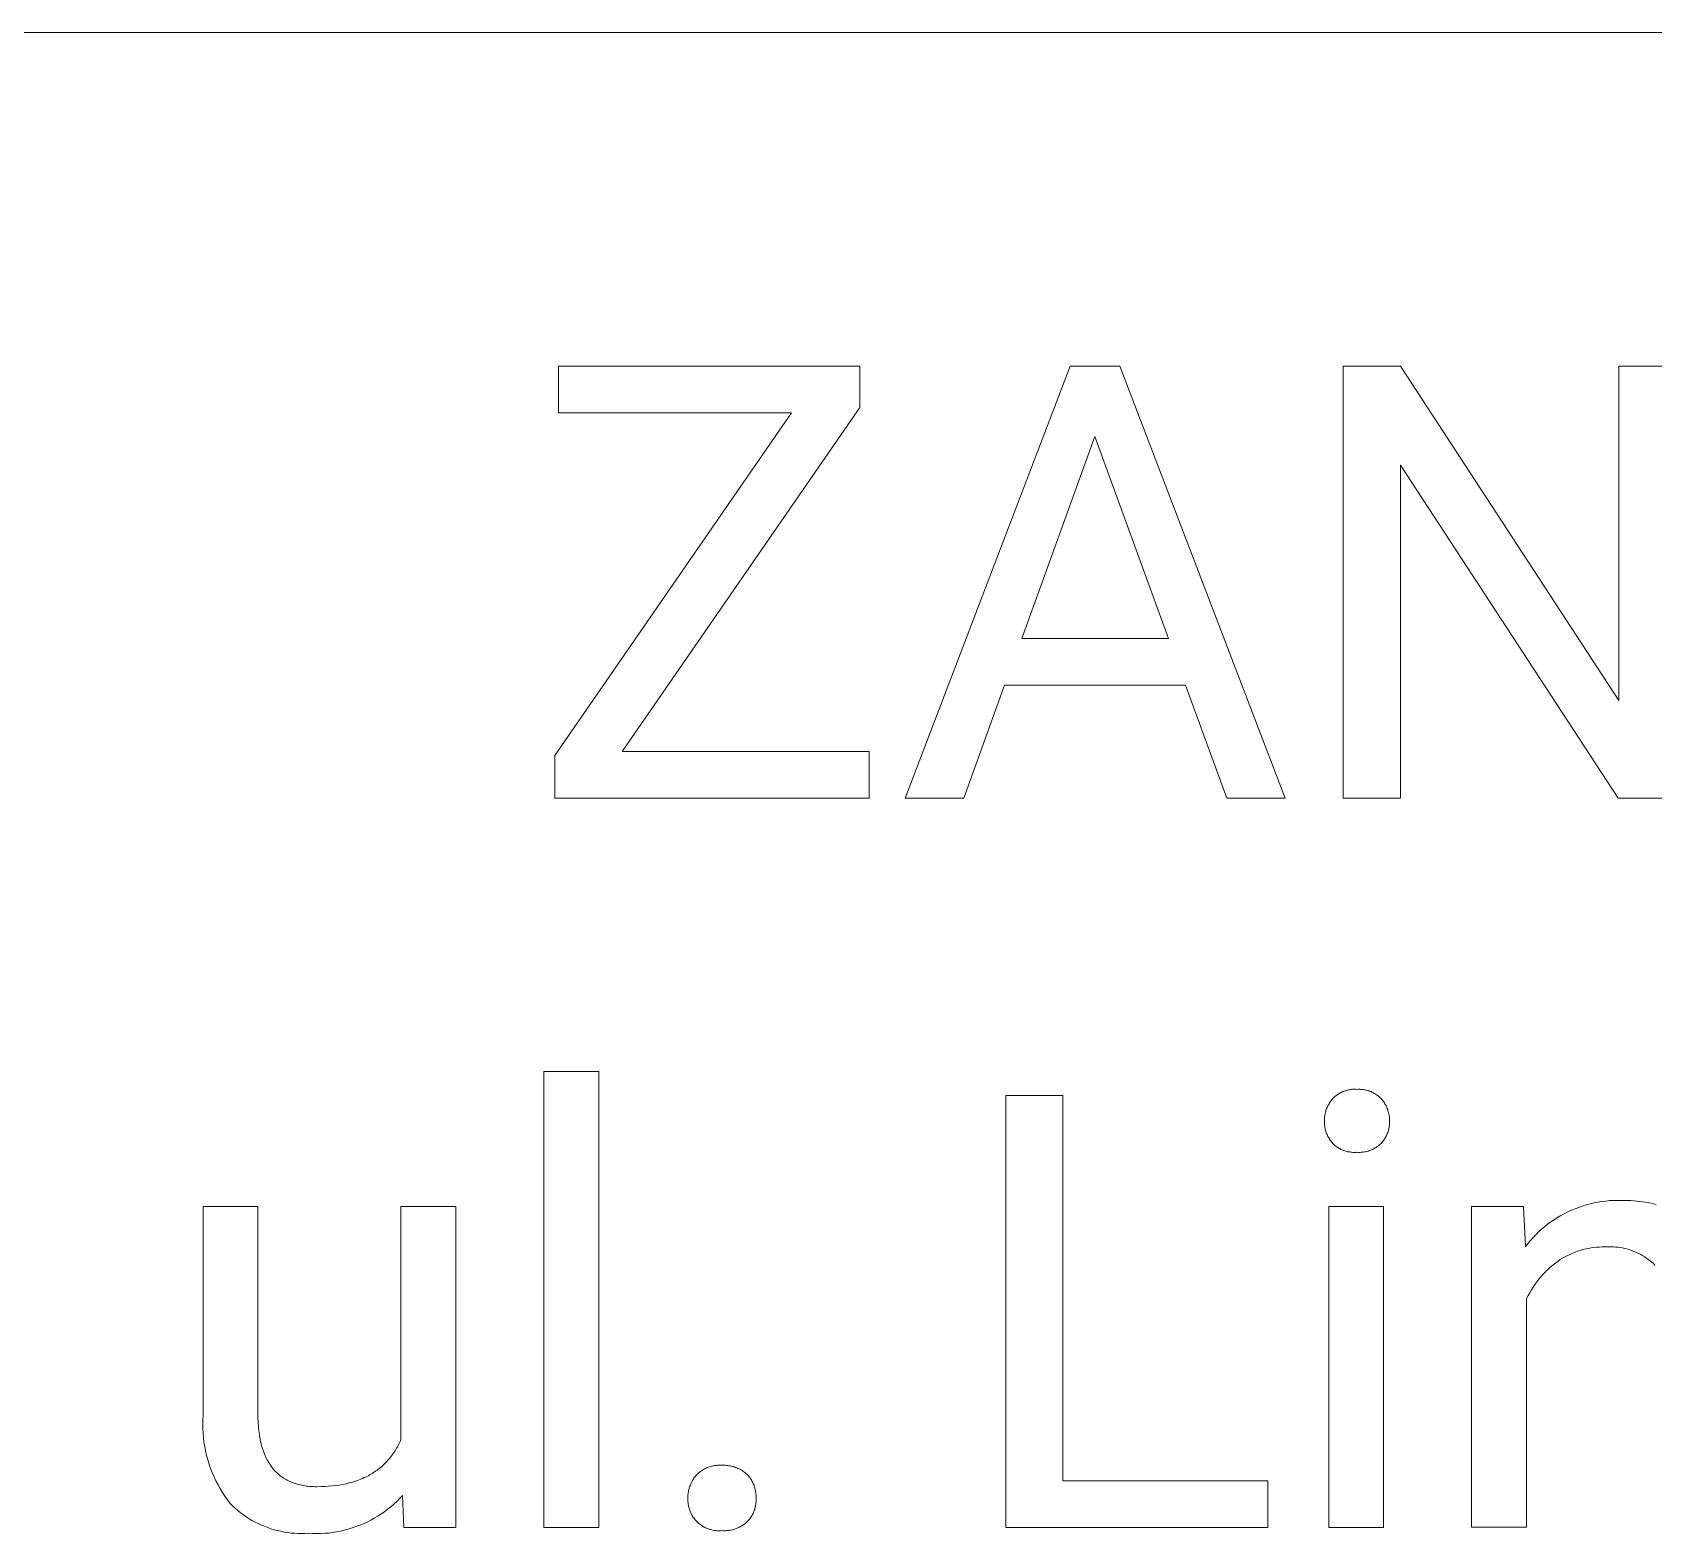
# Model space of a CAD drawing. Header units: millimetres. Extents: x 2840 to 6121, y 744 to 3036.
# Drawn here: x 5073.4 to 5190, y 1002.9 to 1110.8 of the extents above; entities that cross this region are included whole.
import ezdxf

# ---------------------------------------------------------------- set-up
doc = ezdxf.new("R2010")
doc.units = ezdxf.units.MM
doc.header["$MEASUREMENT"] = 0
doc.layers.add('Domyślny', color=7, linetype='Continuous', true_color=0x000000)

msp = doc.modelspace()

# ---------------------------------------------------------------- linework, layer by layer
at = {"layer": 'Domyślny', "color": 18, "lineweight": 15, "true_color": 0x000000}
for p, q in [((6117.84, 1110.84), (4881, 1110.84)), ((5111.21, 1083.49), (5111.21, 1086.85)), ((5111.21, 1086.85), (5132.87, 1086.85)), ((5132.87, 1086.85), (5132.87, 1083.86)), ((5136.13, 1055.77), (5148, 1086.85)), ((5148, 1086.85), (5151.58, 1086.85)), ((5151.58, 1086.85), (5163.47, 1055.77)), ((5167.65, 1055.78), (5167.65, 1086.85)), ((5167.65, 1086.85), (5171.77, 1086.85)), ((5171.77, 1086.85), (5187.46, 1062.8)), ((5187.46, 1062.8), (5187.46, 1086.85)), ((5187.46, 1086.85), (5191.54, 1086.85)), ((5110.94, 1058.85), (5127.96, 1083.49)), ((5127.96, 1083.49), (5111.21, 1083.49)), ((5132.87, 1083.86), (5115.78, 1059.13)), ((5149.79, 1081.79), (5144.52, 1067.26)), ((5155.09, 1067.26), (5149.79, 1081.79)), ((5187.42, 1055.78), (5171.77, 1079.72)), ((5171.77, 1079.72), (5171.77, 1055.78)), ((5144.52, 1067.26), (5155.09, 1067.26)), ((5143.29, 1063.9), (5140.36, 1055.77)), ((5156.3, 1063.9), (5143.29, 1063.9)), ((5159.27, 1055.77), (5156.3, 1063.9)), ((5110.94, 1055.77), (5110.94, 1058.85)), ((5115.78, 1059.13), (5133.56, 1059.13)), ((5133.56, 1059.13), (5133.56, 1055.77)), ((5133.56, 1055.77), (5110.94, 1055.77)), ((5140.36, 1055.77), (5136.13, 1055.77)), ((5163.47, 1055.77), (5159.27, 1055.77)), ((5171.77, 1055.78), (5167.65, 1055.78)), ((5191.54, 1055.78), (5187.42, 1055.78)), ((5110.17, 1003.33), (5110.17, 1036.11)), ((5110.17, 1036.11), (5114.11, 1036.11)), ((5114.11, 1036.11), (5114.11, 1003.33)), ((5143.37, 1003.33), (5143.37, 1034.4)), ((5143.37, 1034.4), (5147.49, 1034.4)), ((5147.49, 1034.4), (5147.49, 1006.68)), ((5166.75, 1033.99), (5166.79, 1034.05)), ((5166.79, 1034.05), (5166.84, 1034.11)), ((5166.84, 1034.11), (5166.89, 1034.17)), ((5166.89, 1034.17), (5166.94, 1034.22)), ((5166.94, 1034.22), (5167, 1034.27)), ((5167, 1034.27), (5167.05, 1034.32)), ((5167.05, 1034.32), (5167.11, 1034.37)), ((5167.11, 1034.37), (5167.17, 1034.41)), ((5167.17, 1034.41), (5167.23, 1034.45)), ((5167.23, 1034.45), (5167.29, 1034.5)), ((5167.29, 1034.5), (5167.35, 1034.53)), ((5167.35, 1034.53), (5167.41, 1034.57)), ((5167.41, 1034.57), (5167.48, 1034.61)), ((5167.48, 1034.61), (5167.54, 1034.64)), ((5167.54, 1034.64), (5167.61, 1034.67)), ((5167.61, 1034.67), (5167.68, 1034.7)), ((5167.68, 1034.7), (5167.75, 1034.72)), ((5167.75, 1034.72), (5167.82, 1034.74)), ((5167.82, 1034.74), (5167.89, 1034.76)), ((5167.89, 1034.76), (5167.96, 1034.78)), ((5167.96, 1034.78), (5168.03, 1034.8)), ((5168.03, 1034.8), (5168.11, 1034.81)), ((5168.11, 1034.81), (5168.18, 1034.82)), ((5168.18, 1034.82), (5168.25, 1034.83)), ((5168.25, 1034.83), (5168.32, 1034.84)), ((5168.32, 1034.84), (5168.4, 1034.84)), ((5168.4, 1034.84), (5168.47, 1034.84)), ((5168.47, 1034.84), (5168.55, 1034.84)), ((5168.55, 1034.84), (5168.62, 1034.83)), ((5168.62, 1034.83), (5168.69, 1034.84)), ((5168.69, 1034.84), (5168.77, 1034.84)), ((5168.77, 1034.84), (5168.84, 1034.84)), ((5168.84, 1034.84), (5168.92, 1034.83)), ((5168.92, 1034.83), (5168.99, 1034.83)), ((5168.99, 1034.83), (5169.06, 1034.82)), ((5169.06, 1034.82), (5169.14, 1034.81)), ((5169.14, 1034.81), (5169.21, 1034.8)), ((5169.21, 1034.8), (5169.28, 1034.78)), ((5169.28, 1034.78), (5169.36, 1034.76)), ((5169.36, 1034.76), (5169.43, 1034.74)), ((5169.43, 1034.74), (5169.5, 1034.72)), ((5169.5, 1034.72), (5169.57, 1034.69)), ((5169.57, 1034.69), (5169.64, 1034.67)), ((5169.64, 1034.67), (5169.7, 1034.64)), ((5169.7, 1034.64), (5169.77, 1034.6)), ((5169.77, 1034.6), (5169.84, 1034.57)), ((5169.84, 1034.57), (5169.9, 1034.53)), ((5169.9, 1034.53), (5169.97, 1034.49)), ((5169.97, 1034.49), (5170.03, 1034.45)), ((5170.03, 1034.45), (5170.09, 1034.41)), ((5170.09, 1034.41), (5170.15, 1034.36)), ((5170.15, 1034.36), (5170.2, 1034.32)), ((5170.2, 1034.32), (5170.26, 1034.27)), ((5170.26, 1034.27), (5170.31, 1034.22)), ((5170.31, 1034.22), (5170.37, 1034.17)), ((5170.37, 1034.17), (5170.42, 1034.11)), ((5170.42, 1034.11), (5170.47, 1034.05)), ((5170.47, 1034.05), (5170.51, 1033.99)), ((5166.3, 1032.86), (5166.31, 1032.93)), ((5166.31, 1032.93), (5166.32, 1033.01)), ((5166.32, 1033.01), (5166.34, 1033.08)), ((5166.34, 1033.08), (5166.36, 1033.16)), ((5166.36, 1033.16), (5166.38, 1033.23)), ((5166.38, 1033.23), (5166.4, 1033.31)), ((5166.4, 1033.31), (5166.42, 1033.38)), ((5166.42, 1033.38), (5166.45, 1033.45)), ((5166.45, 1033.45), (5166.48, 1033.52)), ((5166.48, 1033.52), (5166.51, 1033.59)), ((5166.51, 1033.59), (5166.54, 1033.66)), ((5166.54, 1033.66), (5166.58, 1033.73)), ((5166.58, 1033.73), (5166.62, 1033.8)), ((5166.62, 1033.8), (5166.66, 1033.86)), ((5166.66, 1033.86), (5166.7, 1033.93)), ((5166.7, 1033.93), (5166.75, 1033.99)), ((5170.51, 1033.99), (5170.56, 1033.93)), ((5170.56, 1033.93), (5170.6, 1033.86)), ((5170.6, 1033.86), (5170.64, 1033.8)), ((5170.64, 1033.8), (5170.68, 1033.73)), ((5170.68, 1033.73), (5170.72, 1033.66)), ((5170.72, 1033.66), (5170.75, 1033.59)), ((5170.75, 1033.59), (5170.78, 1033.52)), ((5170.78, 1033.52), (5170.81, 1033.45)), ((5170.81, 1033.45), (5170.84, 1033.38)), ((5170.84, 1033.38), (5170.86, 1033.31)), ((5170.86, 1033.31), (5170.88, 1033.23)), ((5170.88, 1033.23), (5170.9, 1033.16)), ((5170.9, 1033.16), (5170.92, 1033.08)), ((5170.92, 1033.08), (5170.94, 1033.01)), ((5170.94, 1033.01), (5170.95, 1032.93)), ((5170.95, 1032.93), (5170.96, 1032.86)), ((5166.29, 1032.7), (5166.3, 1032.78)), ((5166.29, 1032.63), (5166.29, 1032.7)), ((5166.29, 1032.55), (5166.29, 1032.63)), ((5166.29, 1032.47), (5166.29, 1032.55)), ((5166.29, 1032.4), (5166.29, 1032.47)), ((5166.3, 1032.32), (5166.29, 1032.4)), ((5166.3, 1032.78), (5166.3, 1032.86)), ((5166.3, 1032.24), (5166.3, 1032.32)), ((5166.31, 1032.17), (5166.3, 1032.24)), ((5166.32, 1032.09), (5166.31, 1032.17)), ((5166.34, 1032.02), (5166.32, 1032.09)), ((5166.35, 1031.94), (5166.34, 1032.02)), ((5166.37, 1031.87), (5166.35, 1031.94)), ((5166.4, 1031.8), (5166.37, 1031.87)), ((5166.42, 1031.73), (5166.4, 1031.8)), ((5166.45, 1031.66), (5166.42, 1031.73)), ((5170.84, 1031.73), (5170.81, 1031.66)), ((5170.87, 1031.8), (5170.84, 1031.73)), ((5170.89, 1031.87), (5170.87, 1031.8)), ((5170.91, 1031.94), (5170.89, 1031.87)), ((5170.92, 1032.02), (5170.91, 1031.94)), ((5170.94, 1032.09), (5170.92, 1032.02)), ((5170.95, 1032.17), (5170.94, 1032.09)), ((5170.96, 1032.24), (5170.95, 1032.17)), ((5170.96, 1032.86), (5170.96, 1032.78)), ((5170.96, 1032.78), (5170.97, 1032.7)), ((5170.97, 1032.4), (5170.96, 1032.32)), ((5170.96, 1032.32), (5170.96, 1032.24)), ((5170.97, 1032.7), (5170.97, 1032.63)), ((5170.97, 1032.63), (5170.97, 1032.55)), ((5170.97, 1032.55), (5170.97, 1032.47)), ((5170.97, 1032.47), (5170.97, 1032.4)), ((5166.48, 1031.58), (5166.45, 1031.66)), ((5166.51, 1031.52), (5166.48, 1031.58)), ((5166.54, 1031.45), (5166.51, 1031.52)), ((5166.58, 1031.38), (5166.54, 1031.45)), ((5166.62, 1031.32), (5166.58, 1031.38)), ((5166.66, 1031.25), (5166.62, 1031.32)), ((5166.7, 1031.19), (5166.66, 1031.25)), ((5166.75, 1031.13), (5166.7, 1031.19)), ((5166.79, 1031.07), (5166.75, 1031.13)), ((5166.84, 1031.01), (5166.79, 1031.07)), ((5166.89, 1030.95), (5166.84, 1031.01)), ((5166.94, 1030.9), (5166.89, 1030.95)), ((5167, 1030.85), (5166.94, 1030.9)), ((5167.05, 1030.8), (5167, 1030.85)), ((5167.11, 1030.76), (5167.05, 1030.8)), ((5167.17, 1030.71), (5167.11, 1030.76)), ((5167.23, 1030.67), (5167.17, 1030.71)), ((5167.29, 1030.63), (5167.23, 1030.67)), ((5167.35, 1030.59), (5167.29, 1030.63)), ((5167.42, 1030.56), (5167.35, 1030.59)), ((5167.48, 1030.52), (5167.42, 1030.56)), ((5169.81, 1030.55), (5169.74, 1030.51)), ((5169.88, 1030.58), (5169.81, 1030.55)), ((5169.94, 1030.62), (5169.88, 1030.58)), ((5170.01, 1030.66), (5169.94, 1030.62)), ((5170.07, 1030.71), (5170.01, 1030.66)), ((5170.14, 1030.75), (5170.07, 1030.71)), ((5170.2, 1030.8), (5170.14, 1030.75)), ((5170.25, 1030.85), (5170.2, 1030.8)), ((5170.31, 1030.9), (5170.25, 1030.85)), ((5170.37, 1030.95), (5170.31, 1030.9)), ((5170.42, 1031.01), (5170.37, 1030.95)), ((5170.47, 1031.07), (5170.42, 1031.01)), ((5170.52, 1031.13), (5170.47, 1031.07)), ((5170.56, 1031.19), (5170.52, 1031.13)), ((5170.6, 1031.25), (5170.56, 1031.19)), ((5170.64, 1031.32), (5170.6, 1031.25)), ((5170.68, 1031.38), (5170.64, 1031.32)), ((5170.72, 1031.45), (5170.68, 1031.38)), ((5170.75, 1031.52), (5170.72, 1031.45)), ((5170.78, 1031.58), (5170.75, 1031.52)), ((5170.81, 1031.66), (5170.78, 1031.58)), ((5167.55, 1030.49), (5167.48, 1030.52)), ((5167.62, 1030.46), (5167.55, 1030.49)), ((5167.68, 1030.44), (5167.62, 1030.46)), ((5167.75, 1030.41), (5167.68, 1030.44)), ((5167.82, 1030.39), (5167.75, 1030.41)), ((5167.89, 1030.37), (5167.82, 1030.39)), ((5167.96, 1030.35), (5167.89, 1030.37)), ((5168.04, 1030.34), (5167.96, 1030.35)), ((5168.11, 1030.33), (5168.04, 1030.34)), ((5168.18, 1030.32), (5168.11, 1030.33)), ((5168.25, 1030.31), (5168.18, 1030.32)), ((5168.33, 1030.3), (5168.25, 1030.31)), ((5168.4, 1030.3), (5168.33, 1030.3)), ((5168.47, 1030.3), (5168.4, 1030.3)), ((5168.55, 1030.3), (5168.47, 1030.3)), ((5168.62, 1030.31), (5168.55, 1030.3)), ((5168.7, 1030.3), (5168.62, 1030.31)), ((5168.77, 1030.3), (5168.7, 1030.3)), ((5168.85, 1030.3), (5168.77, 1030.3)), ((5168.93, 1030.31), (5168.85, 1030.3)), ((5169, 1030.31), (5168.93, 1030.31)), ((5169.08, 1030.32), (5169, 1030.31)), ((5169.16, 1030.33), (5169.08, 1030.32)), ((5169.23, 1030.35), (5169.16, 1030.33)), ((5169.31, 1030.36), (5169.23, 1030.35)), ((5169.38, 1030.38), (5169.31, 1030.36)), ((5169.45, 1030.4), (5169.38, 1030.38)), ((5169.53, 1030.43), (5169.45, 1030.4)), ((5169.6, 1030.45), (5169.53, 1030.43)), ((5169.67, 1030.48), (5169.6, 1030.45)), ((5169.74, 1030.51), (5169.67, 1030.48)), ((5085.65, 1011.4), (5085.65, 1026.42)), ((5085.65, 1026.42), (5089.6, 1026.42)), ((5089.6, 1026.42), (5089.6, 1011.51)), ((5099.88, 1009.63), (5099.88, 1026.42)), ((5099.88, 1026.42), (5103.83, 1026.42)), ((5103.83, 1026.42), (5103.83, 1003.33)), ((5166.61, 1003.33), (5166.61, 1026.42)), ((5166.61, 1026.42), (5170.55, 1026.42)), ((5170.55, 1026.42), (5170.55, 1003.33)), ((5176.87, 1003.34), (5176.87, 1026.42)), ((5176.87, 1026.42), (5180.61, 1026.42)), ((5180.61, 1026.42), (5180.74, 1023.52)), ((5183.29, 1025.76), (5183.54, 1025.89)), ((5183.54, 1025.89), (5183.8, 1026.02)), ((5183.8, 1026.02), (5184.05, 1026.14)), ((5184.05, 1026.14), (5184.32, 1026.25)), ((5184.32, 1026.25), (5184.58, 1026.35)), ((5184.58, 1026.35), (5184.85, 1026.44)), ((5184.85, 1026.44), (5185.12, 1026.53)), ((5185.12, 1026.53), (5185.4, 1026.6)), ((5185.4, 1026.6), (5185.68, 1026.67)), ((5185.68, 1026.67), (5185.96, 1026.72)), ((5185.96, 1026.72), (5186.24, 1026.77)), ((5186.24, 1026.77), (5186.52, 1026.8)), ((5186.52, 1026.8), (5186.8, 1026.83)), ((5186.8, 1026.83), (5187.09, 1026.85)), ((5187.09, 1026.85), (5187.37, 1026.85)), ((5187.37, 1026.85), (5187.66, 1026.85)), ((5187.66, 1026.85), (5187.88, 1026.85)), ((5187.88, 1026.85), (5188.11, 1026.84)), ((5188.11, 1026.84), (5188.33, 1026.83)), ((5188.33, 1026.83), (5188.54, 1026.82)), ((5188.54, 1026.82), (5188.76, 1026.8)), ((5188.76, 1026.8), (5188.97, 1026.78)), ((5188.97, 1026.78), (5189.17, 1026.75)), ((5189.17, 1026.75), (5189.37, 1026.72)), ((5189.37, 1026.72), (5189.57, 1026.69)), ((5189.57, 1026.69), (5189.77, 1026.65)), ((5189.77, 1026.65), (5189.96, 1026.61)), ((5189.96, 1026.61), (5190.15, 1026.56)), ((5181.69, 1024.58), (5181.9, 1024.77)), ((5181.9, 1024.77), (5182.12, 1024.95)), ((5182.12, 1024.95), (5182.34, 1025.13)), ((5182.34, 1025.13), (5182.57, 1025.3)), ((5182.57, 1025.3), (5182.81, 1025.46)), ((5182.81, 1025.46), (5183.05, 1025.61)), ((5183.05, 1025.61), (5183.29, 1025.76)), ((5180.74, 1023.52), (5180.92, 1023.74)), ((5180.92, 1023.74), (5181.1, 1023.96)), ((5181.1, 1023.96), (5181.29, 1024.17)), ((5181.29, 1024.17), (5181.49, 1024.38)), ((5181.49, 1024.38), (5181.69, 1024.58)), ((5183.09, 1022.48), (5182.9, 1022.34)), ((5183.25, 1022.59), (5183.09, 1022.48)), ((5183.42, 1022.7), (5183.25, 1022.59)), ((5183.6, 1022.79), (5183.42, 1022.7)), ((5183.77, 1022.89), (5183.6, 1022.79)), ((5183.95, 1022.97), (5183.77, 1022.89)), ((5184.13, 1023.05), (5183.95, 1022.97)), ((5184.32, 1023.13), (5184.13, 1023.05)), ((5184.5, 1023.19), (5184.32, 1023.13)), ((5184.69, 1023.25), (5184.5, 1023.19)), ((5184.88, 1023.31), (5184.69, 1023.25)), ((5185.08, 1023.36), (5184.88, 1023.31)), ((5185.27, 1023.4), (5185.08, 1023.36)), ((5185.47, 1023.43), (5185.27, 1023.4)), ((5185.66, 1023.46), (5185.47, 1023.43)), ((5185.86, 1023.48), (5185.66, 1023.46)), ((5186.06, 1023.49), (5185.86, 1023.48)), ((5186.26, 1023.5), (5186.06, 1023.49)), ((5186.45, 1023.5), (5186.26, 1023.5)), ((5186.61, 1023.51), (5186.45, 1023.5)), ((5186.77, 1023.51), (5186.61, 1023.51)), ((5186.93, 1023.51), (5186.77, 1023.51)), ((5187.09, 1023.51), (5186.93, 1023.51)), ((5187.25, 1023.49), (5187.09, 1023.51)), ((5187.4, 1023.48), (5187.25, 1023.49)), ((5187.56, 1023.46), (5187.4, 1023.48)), ((5187.72, 1023.43), (5187.56, 1023.46)), ((5187.87, 1023.4), (5187.72, 1023.43)), ((5188.02, 1023.36), (5187.87, 1023.4)), ((5188.18, 1023.31), (5188.02, 1023.36)), ((5188.33, 1023.27), (5188.18, 1023.31)), ((5188.48, 1023.21), (5188.33, 1023.27)), ((5188.62, 1023.15), (5188.48, 1023.21)), ((5188.77, 1023.09), (5188.62, 1023.15)), ((5188.91, 1023.02), (5188.77, 1023.09)), ((5189.05, 1022.95), (5188.91, 1023.02)), ((5189.19, 1022.87), (5189.05, 1022.95)), ((5189.32, 1022.79), (5189.19, 1022.87)), ((5189.46, 1022.7), (5189.32, 1022.79)), ((5189.58, 1022.61), (5189.46, 1022.7)), ((5189.71, 1022.51), (5189.58, 1022.61)), ((5189.83, 1022.41), (5189.71, 1022.51)), ((5189.95, 1022.31), (5189.83, 1022.41)), ((5181.87, 1021.37), (5181.71, 1021.19)), ((5182.02, 1021.55), (5181.87, 1021.37)), ((5182.19, 1021.72), (5182.02, 1021.55)), ((5182.36, 1021.88), (5182.19, 1021.72)), ((5182.53, 1022.04), (5182.36, 1021.88)), ((5182.71, 1022.19), (5182.53, 1022.04)), ((5182.9, 1022.34), (5182.71, 1022.19)), ((5190.06, 1022.16), (5189.95, 1022.31)), ((5181.05, 1020.21), (5180.93, 1020)), ((5181.17, 1020.42), (5181.05, 1020.21)), ((5181.29, 1020.62), (5181.17, 1020.42)), ((5181.43, 1020.81), (5181.29, 1020.62)), ((5181.57, 1021), (5181.43, 1020.81)), ((5181.71, 1021.19), (5181.57, 1021)), ((5180.93, 1020), (5180.83, 1019.79)), ((5180.83, 1019.79), (5180.83, 1003.34)), ((5085.63, 1010.75), (5085.64, 1011.07)), ((5085.64, 1010.43), (5085.63, 1010.75)), ((5085.64, 1011.07), (5085.65, 1011.4)), ((5089.6, 1011.51), (5089.6, 1011.18)), ((5089.6, 1011.18), (5089.61, 1010.87)), ((5089.61, 1010.87), (5089.63, 1010.57)), ((5085.66, 1010.11), (5085.64, 1010.43)), ((5085.68, 1009.78), (5085.66, 1010.11)), ((5085.72, 1009.46), (5085.68, 1009.78)), ((5089.63, 1010.57), (5089.66, 1010.28)), ((5089.66, 1010.28), (5089.7, 1010)), ((5089.7, 1010), (5089.72, 1009.86)), ((5089.72, 1009.86), (5089.75, 1009.72)), ((5089.75, 1009.72), (5089.77, 1009.59)), ((5089.77, 1009.59), (5089.8, 1009.46)), ((5099.83, 1009.52), (5099.88, 1009.63)), ((5085.78, 1009.14), (5085.72, 1009.46)), ((5085.84, 1008.83), (5085.78, 1009.14)), ((5085.91, 1008.51), (5085.84, 1008.83)), ((5086, 1008.2), (5085.91, 1008.51)), ((5089.8, 1009.46), (5089.83, 1009.34)), ((5089.83, 1009.34), (5089.86, 1009.21)), ((5089.86, 1009.21), (5089.9, 1009.09)), ((5089.9, 1009.09), (5089.94, 1008.97)), ((5089.94, 1008.97), (5089.97, 1008.86)), ((5089.97, 1008.86), (5090.02, 1008.74)), ((5090.02, 1008.74), (5090.06, 1008.63)), ((5090.06, 1008.63), (5090.1, 1008.52)), ((5090.1, 1008.52), (5090.15, 1008.42)), ((5090.15, 1008.42), (5090.2, 1008.31)), ((5099.08, 1008.32), (5099.15, 1008.4)), ((5099.15, 1008.4), (5099.21, 1008.49)), ((5099.21, 1008.49), (5099.28, 1008.57)), ((5099.28, 1008.57), (5099.34, 1008.66)), ((5099.34, 1008.66), (5099.4, 1008.75)), ((5099.4, 1008.75), (5099.46, 1008.84)), ((5099.46, 1008.84), (5099.52, 1008.93)), ((5099.52, 1008.93), (5099.57, 1009.03)), ((5099.57, 1009.03), (5099.63, 1009.12)), ((5099.63, 1009.12), (5099.68, 1009.22)), ((5099.68, 1009.22), (5099.73, 1009.32)), ((5099.73, 1009.32), (5099.78, 1009.42)), ((5099.78, 1009.42), (5099.83, 1009.52)), ((5086.09, 1007.89), (5086, 1008.2)), ((5086.2, 1007.58), (5086.09, 1007.89)), ((5086.31, 1007.28), (5086.2, 1007.58)), ((5086.44, 1006.98), (5086.31, 1007.28)), ((5090.2, 1008.31), (5090.25, 1008.21)), ((5090.25, 1008.21), (5090.3, 1008.11)), ((5090.3, 1008.11), (5090.36, 1008.02)), ((5090.36, 1008.02), (5090.42, 1007.92)), ((5090.42, 1007.92), (5090.48, 1007.83)), ((5090.48, 1007.83), (5090.54, 1007.74)), ((5090.54, 1007.74), (5090.6, 1007.66)), ((5090.6, 1007.66), (5090.67, 1007.57)), ((5090.67, 1007.57), (5090.73, 1007.49)), ((5090.73, 1007.49), (5090.8, 1007.42)), ((5090.8, 1007.42), (5090.88, 1007.34)), ((5090.88, 1007.34), (5090.95, 1007.27)), ((5090.95, 1007.27), (5091.03, 1007.2)), ((5097.82, 1007.21), (5097.91, 1007.27)), ((5097.91, 1007.27), (5097.99, 1007.33)), ((5097.99, 1007.33), (5098.08, 1007.39)), ((5098.08, 1007.39), (5098.17, 1007.45)), ((5098.17, 1007.45), (5098.25, 1007.51)), ((5098.25, 1007.51), (5098.33, 1007.58)), ((5098.33, 1007.58), (5098.42, 1007.65)), ((5098.42, 1007.65), (5098.5, 1007.71)), ((5098.5, 1007.71), (5098.57, 1007.78)), ((5098.57, 1007.78), (5098.65, 1007.86)), ((5098.65, 1007.86), (5098.73, 1007.93)), ((5098.73, 1007.93), (5098.8, 1008)), ((5098.8, 1008), (5098.87, 1008.08)), ((5098.87, 1008.08), (5098.94, 1008.16)), ((5098.94, 1008.16), (5099.01, 1008.24)), ((5099.01, 1008.24), (5099.08, 1008.32)), ((5121.26, 1007.22), (5121.32, 1007.27)), ((5121.32, 1007.27), (5121.38, 1007.32)), ((5121.38, 1007.32), (5121.44, 1007.37)), ((5121.44, 1007.37), (5121.51, 1007.41)), ((5121.51, 1007.41), (5121.58, 1007.46)), ((5121.58, 1007.46), (5121.64, 1007.5)), ((5121.64, 1007.5), (5121.71, 1007.54)), ((5121.71, 1007.54), (5121.79, 1007.57)), ((5121.79, 1007.57), (5121.86, 1007.61)), ((5121.86, 1007.61), (5121.93, 1007.64)), ((5121.93, 1007.64), (5122.01, 1007.67)), ((5122.01, 1007.67), (5122.08, 1007.69)), ((5122.08, 1007.69), (5122.16, 1007.72)), ((5122.16, 1007.72), (5122.24, 1007.74)), ((5122.24, 1007.74), (5122.32, 1007.75)), ((5122.32, 1007.75), (5122.39, 1007.77)), ((5122.39, 1007.77), (5122.47, 1007.78)), ((5122.47, 1007.78), (5122.55, 1007.79)), ((5122.55, 1007.79), (5122.63, 1007.8)), ((5122.63, 1007.8), (5122.71, 1007.8)), ((5122.71, 1007.8), (5122.79, 1007.8)), ((5122.79, 1007.8), (5122.87, 1007.8)), ((5122.87, 1007.8), (5122.95, 1007.8)), ((5122.95, 1007.8), (5123.04, 1007.8)), ((5123.04, 1007.8), (5123.12, 1007.8)), ((5123.12, 1007.8), (5123.21, 1007.8)), ((5123.21, 1007.8), (5123.29, 1007.79)), ((5123.29, 1007.79), (5123.38, 1007.79)), ((5123.38, 1007.79), (5123.46, 1007.77)), ((5123.46, 1007.77), (5123.55, 1007.76)), ((5123.55, 1007.76), (5123.63, 1007.74)), ((5123.63, 1007.74), (5123.71, 1007.72)), ((5123.71, 1007.72), (5123.79, 1007.7)), ((5123.79, 1007.7), (5123.87, 1007.68)), ((5123.87, 1007.68), (5123.95, 1007.65)), ((5123.95, 1007.65), (5124.03, 1007.62)), ((5124.03, 1007.62), (5124.11, 1007.58)), ((5124.11, 1007.58), (5124.19, 1007.55)), ((5124.19, 1007.55), (5124.26, 1007.51)), ((5124.26, 1007.51), (5124.34, 1007.47)), ((5124.34, 1007.47), (5124.41, 1007.42)), ((5124.41, 1007.42), (5124.48, 1007.38)), ((5124.48, 1007.38), (5124.55, 1007.33)), ((5124.55, 1007.33), (5124.62, 1007.28)), ((5124.62, 1007.28), (5124.68, 1007.22)), ((5086.58, 1006.69), (5086.44, 1006.98)), ((5086.73, 1006.4), (5086.58, 1006.69)), ((5086.88, 1006.12), (5086.73, 1006.4)), ((5087.05, 1005.84), (5086.88, 1006.12)), ((5091.03, 1007.2), (5091.1, 1007.13)), ((5091.1, 1007.13), (5091.18, 1007.06)), ((5091.18, 1007.06), (5091.27, 1007)), ((5091.27, 1007), (5091.35, 1006.94)), ((5091.35, 1006.94), (5091.44, 1006.88)), ((5091.44, 1006.88), (5091.53, 1006.83)), ((5091.53, 1006.83), (5091.62, 1006.77)), ((5091.62, 1006.77), (5091.71, 1006.73)), ((5091.71, 1006.73), (5091.8, 1006.68)), ((5091.8, 1006.68), (5091.9, 1006.63)), ((5091.9, 1006.63), (5092, 1006.59)), ((5092, 1006.59), (5092.1, 1006.55)), ((5092.1, 1006.55), (5092.2, 1006.51)), ((5092.2, 1006.51), (5092.31, 1006.48)), ((5092.31, 1006.48), (5092.41, 1006.45)), ((5092.41, 1006.45), (5092.52, 1006.42)), ((5092.52, 1006.42), (5092.63, 1006.39)), ((5092.63, 1006.39), (5092.75, 1006.37)), ((5092.75, 1006.37), (5092.86, 1006.34)), ((5092.86, 1006.34), (5092.98, 1006.33)), ((5092.98, 1006.33), (5093.1, 1006.31)), ((5093.1, 1006.31), (5093.22, 1006.29)), ((5093.22, 1006.29), (5093.34, 1006.28)), ((5093.34, 1006.28), (5093.47, 1006.27)), ((5093.47, 1006.27), (5093.6, 1006.27)), ((5093.6, 1006.27), (5093.73, 1006.26)), ((5093.73, 1006.26), (5093.86, 1006.26)), ((5093.86, 1006.26), (5094.14, 1006.27)), ((5094.14, 1006.27), (5094.41, 1006.28)), ((5094.41, 1006.28), (5094.68, 1006.29)), ((5094.68, 1006.29), (5094.95, 1006.32)), ((5094.95, 1006.32), (5095.2, 1006.35)), ((5095.2, 1006.35), (5095.45, 1006.38)), ((5095.45, 1006.38), (5095.7, 1006.42)), ((5095.7, 1006.42), (5095.94, 1006.47)), ((5095.94, 1006.47), (5096.17, 1006.53)), ((5096.17, 1006.53), (5096.4, 1006.59)), ((5096.4, 1006.59), (5096.62, 1006.66)), ((5096.62, 1006.66), (5096.72, 1006.7)), ((5096.72, 1006.7), (5096.83, 1006.74)), ((5096.83, 1006.74), (5096.94, 1006.78)), ((5096.94, 1006.78), (5097.04, 1006.82)), ((5097.04, 1006.82), (5097.14, 1006.86)), ((5097.14, 1006.86), (5097.24, 1006.91)), ((5097.24, 1006.91), (5097.34, 1006.95)), ((5097.34, 1006.95), (5097.44, 1007)), ((5097.44, 1007), (5097.54, 1007.05)), ((5097.54, 1007.05), (5097.63, 1007.11)), ((5097.63, 1007.11), (5097.72, 1007.16)), ((5097.72, 1007.16), (5097.82, 1007.21)), ((5120.57, 1005.99), (5120.59, 1006.07)), ((5120.59, 1006.07), (5120.61, 1006.15)), ((5120.61, 1006.15), (5120.64, 1006.24)), ((5120.64, 1006.24), (5120.67, 1006.32)), ((5120.67, 1006.32), (5120.7, 1006.39)), ((5120.7, 1006.39), (5120.73, 1006.47)), ((5120.73, 1006.47), (5120.77, 1006.55)), ((5120.77, 1006.55), (5120.8, 1006.62)), ((5120.8, 1006.62), (5120.84, 1006.7)), ((5120.84, 1006.7), (5120.89, 1006.77)), ((5120.89, 1006.77), (5120.93, 1006.84)), ((5120.93, 1006.84), (5120.98, 1006.91)), ((5120.98, 1006.91), (5121.03, 1006.98)), ((5121.03, 1006.98), (5121.08, 1007.04)), ((5121.08, 1007.04), (5121.14, 1007.11)), ((5121.14, 1007.11), (5121.2, 1007.16)), ((5121.2, 1007.16), (5121.26, 1007.22)), ((5124.68, 1007.22), (5124.75, 1007.17)), ((5124.75, 1007.17), (5124.81, 1007.11)), ((5124.81, 1007.11), (5124.87, 1007.04)), ((5124.87, 1007.04), (5124.92, 1006.98)), ((5124.92, 1006.98), (5124.97, 1006.91)), ((5124.97, 1006.91), (5125.02, 1006.84)), ((5125.02, 1006.84), (5125.06, 1006.77)), ((5125.06, 1006.77), (5125.11, 1006.7)), ((5125.11, 1006.7), (5125.15, 1006.62)), ((5125.15, 1006.62), (5125.18, 1006.55)), ((5125.18, 1006.55), (5125.22, 1006.47)), ((5125.22, 1006.47), (5125.25, 1006.39)), ((5125.25, 1006.39), (5125.28, 1006.32)), ((5125.28, 1006.32), (5125.31, 1006.24)), ((5125.31, 1006.24), (5125.33, 1006.15)), ((5125.33, 1006.15), (5125.35, 1006.07)), ((5125.35, 1006.07), (5125.37, 1005.99)), ((5147.49, 1006.68), (5162.22, 1006.68)), ((5162.22, 1006.68), (5162.22, 1003.33)), ((5087.23, 1005.57), (5087.05, 1005.84)), ((5087.41, 1005.31), (5087.23, 1005.57)), ((5087.61, 1005.05), (5087.41, 1005.31)), ((5087.78, 1004.88), (5087.61, 1005.05)), ((5099.37, 1005.01), (5099.15, 1004.82)), ((5099.58, 1005.2), (5099.37, 1005.01)), ((5099.79, 1005.41), (5099.58, 1005.2)), ((5099.99, 1005.62), (5099.79, 1005.41)), ((5100.08, 1003.33), (5099.99, 1005.62)), ((5120.52, 1005.66), (5120.53, 1005.74)), ((5120.52, 1005.57), (5120.52, 1005.66)), ((5120.52, 1005.49), (5120.52, 1005.57)), ((5120.52, 1005.4), (5120.52, 1005.49)), ((5120.52, 1005.33), (5120.52, 1005.4)), ((5120.52, 1005.25), (5120.52, 1005.33)), ((5120.52, 1005.17), (5120.52, 1005.25)), ((5120.53, 1005.09), (5120.52, 1005.17)), ((5120.53, 1005.74), (5120.54, 1005.82)), ((5120.54, 1005.01), (5120.53, 1005.09)), ((5120.54, 1005.82), (5120.56, 1005.91)), ((5120.55, 1004.94), (5120.54, 1005.01)), ((5120.57, 1004.86), (5120.55, 1004.94)), ((5120.56, 1005.91), (5120.57, 1005.99)), ((5125.37, 1005.99), (5125.39, 1005.91)), ((5125.39, 1004.94), (5125.38, 1004.86)), ((5125.39, 1005.91), (5125.4, 1005.82)), ((5125.4, 1005.01), (5125.39, 1004.94)), ((5125.4, 1005.82), (5125.41, 1005.74)), ((5125.41, 1005.09), (5125.4, 1005.01)), ((5125.41, 1005.74), (5125.42, 1005.66)), ((5125.42, 1005.17), (5125.41, 1005.09)), ((5125.42, 1005.66), (5125.42, 1005.57)), ((5125.42, 1005.57), (5125.42, 1005.49)), ((5125.42, 1005.49), (5125.42, 1005.4)), ((5125.42, 1005.4), (5125.42, 1005.33)), ((5125.42, 1005.33), (5125.42, 1005.25)), ((5125.42, 1005.25), (5125.42, 1005.17)), ((5087.97, 1004.71), (5087.78, 1004.88)), ((5088.15, 1004.54), (5087.97, 1004.71)), ((5088.35, 1004.39), (5088.15, 1004.54)), ((5088.55, 1004.24), (5088.35, 1004.39)), ((5088.75, 1004.1), (5088.55, 1004.24)), ((5088.96, 1003.96), (5088.75, 1004.1)), ((5089.17, 1003.84), (5088.96, 1003.96)), ((5089.39, 1003.72), (5089.17, 1003.84)), ((5097.71, 1003.85), (5097.45, 1003.72)), ((5097.96, 1003.99), (5097.71, 1003.85)), ((5098.21, 1004.14), (5097.96, 1003.99)), ((5098.45, 1004.3), (5098.21, 1004.14)), ((5098.69, 1004.46), (5098.45, 1004.3)), ((5098.92, 1004.64), (5098.69, 1004.46)), ((5099.15, 1004.82), (5098.92, 1004.64)), ((5120.59, 1004.78), (5120.57, 1004.86)), ((5120.61, 1004.71), (5120.59, 1004.78)), ((5120.63, 1004.63), (5120.61, 1004.71)), ((5120.65, 1004.56), (5120.63, 1004.63)), ((5120.68, 1004.49), (5120.65, 1004.56)), ((5120.71, 1004.42), (5120.68, 1004.49)), ((5120.75, 1004.34), (5120.71, 1004.42)), ((5120.78, 1004.27), (5120.75, 1004.34)), ((5120.82, 1004.21), (5120.78, 1004.27)), ((5120.86, 1004.14), (5120.82, 1004.21)), ((5120.9, 1004.07), (5120.86, 1004.14)), ((5120.94, 1004.01), (5120.9, 1004.07)), ((5120.99, 1003.94), (5120.94, 1004.01)), ((5121.04, 1003.88), (5120.99, 1003.94)), ((5121.09, 1003.82), (5121.04, 1003.88)), ((5121.14, 1003.77), (5121.09, 1003.82)), ((5121.2, 1003.71), (5121.14, 1003.77)), ((5124.81, 1003.77), (5124.75, 1003.71)), ((5124.86, 1003.82), (5124.81, 1003.77)), ((5124.91, 1003.88), (5124.86, 1003.82)), ((5124.96, 1003.94), (5124.91, 1003.88)), ((5125.01, 1004.01), (5124.96, 1003.94)), ((5125.05, 1004.07), (5125.01, 1004.01)), ((5125.09, 1004.14), (5125.05, 1004.07)), ((5125.13, 1004.21), (5125.09, 1004.14)), ((5125.17, 1004.27), (5125.13, 1004.21)), ((5125.2, 1004.34), (5125.17, 1004.27)), ((5125.24, 1004.41), (5125.2, 1004.34)), ((5125.27, 1004.49), (5125.24, 1004.41)), ((5125.29, 1004.56), (5125.27, 1004.49)), ((5125.32, 1004.63), (5125.29, 1004.56)), ((5125.34, 1004.71), (5125.32, 1004.63)), ((5125.36, 1004.78), (5125.34, 1004.71)), ((5125.38, 1004.86), (5125.36, 1004.78)), ((5089.61, 1003.61), (5089.39, 1003.72)), ((5089.84, 1003.5), (5089.61, 1003.61)), ((5090.06, 1003.41), (5089.84, 1003.5)), ((5090.3, 1003.32), (5090.06, 1003.41)), ((5090.53, 1003.24), (5090.3, 1003.32)), ((5090.77, 1003.16), (5090.53, 1003.24)), ((5091.01, 1003.1), (5090.77, 1003.16)), ((5091.25, 1003.05), (5091.01, 1003.1)), ((5091.49, 1003), (5091.25, 1003.05)), ((5091.74, 1002.96), (5091.49, 1003)), ((5091.99, 1002.93), (5091.74, 1002.96)), ((5092.23, 1002.91), (5091.99, 1002.93)), ((5092.48, 1002.9), (5092.23, 1002.91)), ((5092.73, 1002.89), (5092.48, 1002.9)), ((5092.98, 1002.9), (5092.73, 1002.89)), ((5093.22, 1002.91), (5092.98, 1002.9)), ((5093.51, 1002.89), (5093.22, 1002.91)), ((5093.8, 1002.89), (5093.51, 1002.89)), ((5094.09, 1002.89), (5093.8, 1002.89)), ((5094.38, 1002.91), (5094.09, 1002.89)), ((5094.67, 1002.93), (5094.38, 1002.91)), ((5094.96, 1002.97), (5094.67, 1002.93)), ((5095.25, 1003.01), (5094.96, 1002.97)), ((5095.53, 1003.07), (5095.25, 1003.01)), ((5095.81, 1003.13), (5095.53, 1003.07)), ((5096.09, 1003.21), (5095.81, 1003.13)), ((5096.37, 1003.29), (5096.09, 1003.21)), ((5096.65, 1003.39), (5096.37, 1003.29)), ((5096.92, 1003.49), (5096.65, 1003.39)), ((5097.18, 1003.6), (5096.92, 1003.49)), ((5097.45, 1003.72), (5097.18, 1003.6)), ((5103.83, 1003.33), (5100.08, 1003.33)), ((5114.11, 1003.33), (5110.17, 1003.33)), ((5121.26, 1003.66), (5121.2, 1003.71)), ((5121.32, 1003.6), (5121.26, 1003.66)), ((5121.38, 1003.56), (5121.32, 1003.6)), ((5121.44, 1003.51), (5121.38, 1003.56)), ((5121.51, 1003.46), (5121.44, 1003.51)), ((5121.58, 1003.42), (5121.51, 1003.46)), ((5121.65, 1003.38), (5121.58, 1003.42)), ((5121.72, 1003.34), (5121.65, 1003.38)), ((5121.79, 1003.31), (5121.72, 1003.34)), ((5121.86, 1003.28), (5121.79, 1003.31)), ((5121.94, 1003.25), (5121.86, 1003.28)), ((5122.01, 1003.22), (5121.94, 1003.25)), ((5122.09, 1003.19), (5122.01, 1003.22)), ((5122.16, 1003.17), (5122.09, 1003.19)), ((5122.24, 1003.15), (5122.16, 1003.17)), ((5122.32, 1003.13), (5122.24, 1003.15)), ((5122.4, 1003.12), (5122.32, 1003.13)), ((5122.48, 1003.11), (5122.4, 1003.12)), ((5122.55, 1003.1), (5122.48, 1003.11)), ((5122.63, 1003.09), (5122.55, 1003.1)), ((5122.71, 1003.09), (5122.63, 1003.09)), ((5122.79, 1003.09), (5122.71, 1003.09)), ((5122.87, 1003.09), (5122.79, 1003.09)), ((5122.95, 1003.1), (5122.87, 1003.09)), ((5123.04, 1003.09), (5122.95, 1003.1)), ((5123.12, 1003.09), (5123.04, 1003.09)), ((5123.21, 1003.09), (5123.12, 1003.09)), ((5123.29, 1003.1), (5123.21, 1003.09)), ((5123.38, 1003.11), (5123.29, 1003.1)), ((5123.46, 1003.12), (5123.38, 1003.11)), ((5123.54, 1003.13), (5123.46, 1003.12)), ((5123.63, 1003.14), (5123.54, 1003.13)), ((5123.71, 1003.16), (5123.63, 1003.14)), ((5123.79, 1003.18), (5123.71, 1003.16)), ((5123.87, 1003.21), (5123.79, 1003.18)), ((5123.95, 1003.24), (5123.87, 1003.21)), ((5124.03, 1003.27), (5123.95, 1003.24)), ((5124.11, 1003.3), (5124.03, 1003.27)), ((5124.19, 1003.33), (5124.11, 1003.3)), ((5124.26, 1003.37), (5124.19, 1003.33)), ((5124.34, 1003.41), (5124.26, 1003.37)), ((5124.41, 1003.46), (5124.34, 1003.41)), ((5124.48, 1003.5), (5124.41, 1003.46)), ((5124.55, 1003.55), (5124.48, 1003.5)), ((5124.62, 1003.6), (5124.55, 1003.55)), ((5124.68, 1003.65), (5124.62, 1003.6)), ((5124.75, 1003.71), (5124.68, 1003.65)), ((5162.22, 1003.33), (5143.37, 1003.33)), ((5170.55, 1003.33), (5166.61, 1003.33)), ((5180.83, 1003.34), (5176.87, 1003.34))]:
    msp.add_line(p, q, dxfattribs=at)

doc.saveas('drawing.dxf')
